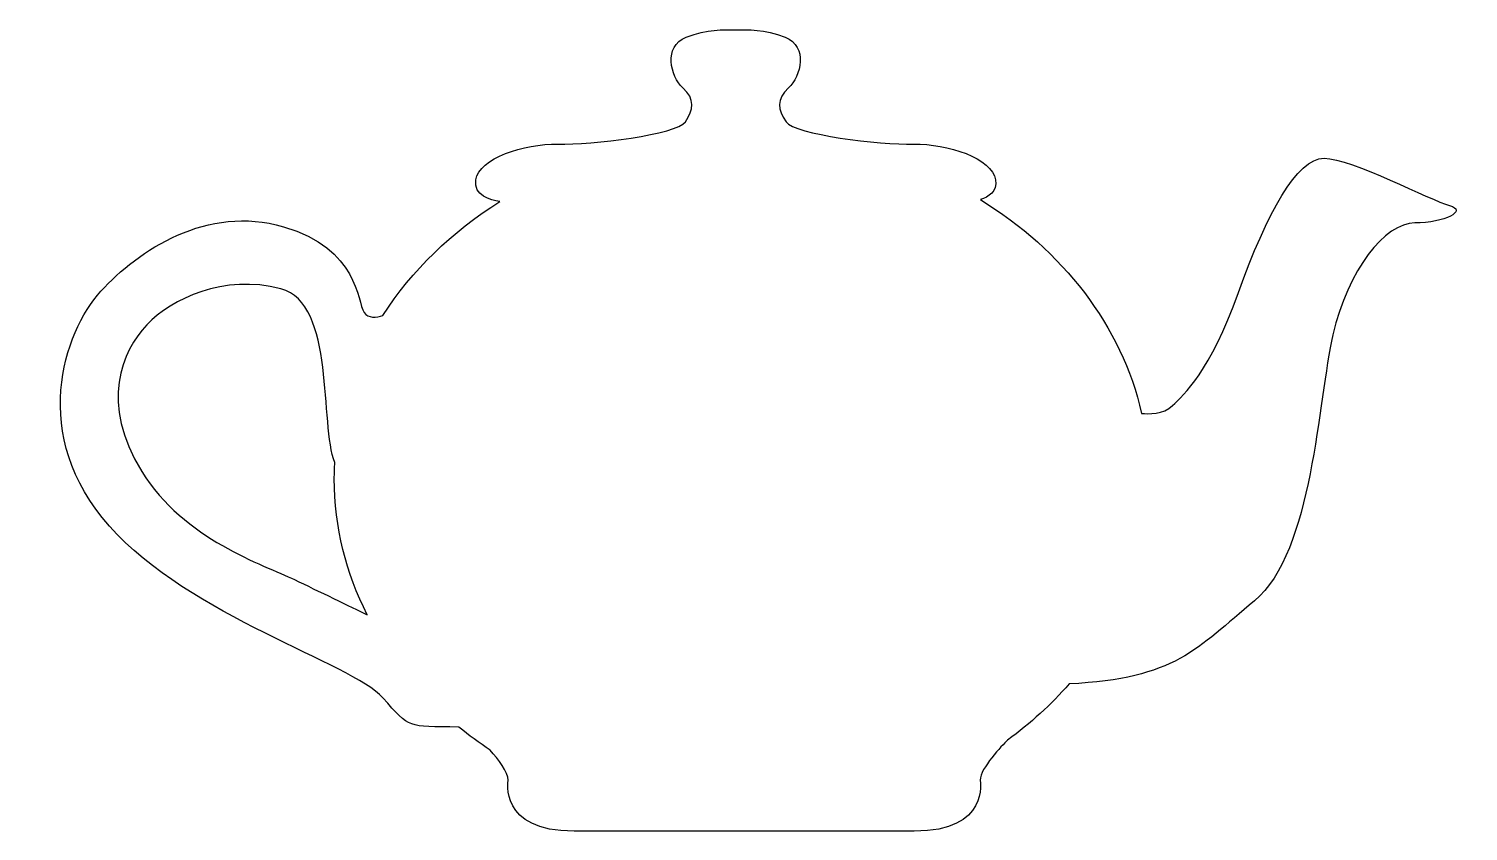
# Model space of a CAD drawing. Header units: centimetres. Extents: x -9.1 to 8.9, y -5 to 5.
import ezdxf

# ---------------------------------------------------------------- set-up
doc = ezdxf.new("R2010")
doc.units = ezdxf.units.CM
doc.header["$MEASUREMENT"] = 0
doc.layers.add('Camada 1', color=7, linetype='Continuous')

msp = doc.modelspace()

# ---------------------------------------------------------------- linework, layer by layer
at = {"layer": 'Camada 1'}
for points, knots in [([(8.63108, 2.80637), (8.39848, 2.86865), (7.40614, 3.39584), (7.06488, 3.39584), (7.06488, 3.39584), (6.72391, 3.39584), (6.35175, 2.71343), (5.99501, 1.7209), (5.99501, 1.7209), (5.63827, 0.72855), (5.31273, 0.4495), (5.17313, 0.3099), (5.17313, 0.3099), (5.06208, 0.19872), (4.86301, 0.20563), (4.78618, 0.21301), (4.78618, 0.21301), (4.53718, 1.30571), (3.79942, 2.25107), (2.77252, 2.87996), (2.77252, 2.87996), (2.8773, 2.91412), (2.98413, 2.98394), (2.96212, 3.12682), (2.96212, 3.12682), (2.92082, 3.39585), (2.36257, 3.58177), (1.93871, 3.57158), (1.93871, 3.57158), (1.51482, 3.56108), (0.45011, 3.69541), (0.34674, 3.85061), (0.34674, 3.85061), (0.24326, 4.0055), (0.22265, 4.12967), (0.3777, 4.2745), (0.3777, 4.2745), (0.53283, 4.4192), (0.62577, 4.79136), (0.33635, 4.90503), (0.33635, 4.90503), (0.06592, 5.01129), (-0.12331, 5.00012), (-0.28195, 4.99816), (-0.28195, 4.99816), (-0.44051, 5.00014), (-0.6298, 5.01131), (-0.90031, 4.90503), (-0.90031, 4.90503), (-1.18971, 4.79136), (-1.09666, 4.4192), (-0.94161, 4.2745), (-0.94161, 4.2745), (-0.78659, 4.12964), (-0.8072, 4.0055), (-0.9106, 3.85061), (-0.9106, 3.85061), (-1.01397, 3.69541), (-2.07874, 3.56105), (-2.50265, 3.57158), (-2.50265, 3.57158), (-2.92649, 3.58177), (-3.48473, 3.39584), (-3.52603, 3.12682), (-3.52603, 3.12682), (-3.55617, 2.93119), (-3.34503, 2.87258), (-3.22811, 2.85515), (-3.22811, 2.85515), (-3.82906, 2.47955), (-4.32878, 1.99454), (-4.68599, 1.43513), (-4.68599, 1.43513), (-4.76812, 1.40851), (-4.87051, 1.39637), (-4.92168, 1.47291), (-4.92168, 1.47291), (-5.01465, 1.6125), (-4.98367, 2.26372), (-5.92953, 2.54278), (-5.92953, 2.54278), (-6.87555, 2.82199), (-7.74383, 2.24814), (-8.20902, 1.73652), (-8.20902, 1.73652), (-8.67424, 1.22492), (-9.10842, -0.06241), (-8.10054, -1.19416), (-8.10054, -1.19416), (-7.0925, -2.32613), (-5.0767, -2.89985), (-4.68908, -3.33408), (-4.68908, -3.33408), (-4.33565, -3.72992), (-4.39425, -3.6877), (-3.73788, -3.70053), (-3.73788, -3.70053), (-3.61363, -3.80187), (-3.48346, -3.89809), (-3.34749, -3.98842), (-3.34749, -3.98842), (-3.24592, -4.10341), (-3.12289, -4.26369), (-3.12289, -4.36389), (-3.12289, -4.36389), (-3.12289, -4.36389), (-3.2469, -4.99945), (-2.30101, -4.99945), (-2.30101, -4.99945), (-1.44474, -4.99945), (-0.38514, -4.99945), (-0.19207, -4.99945), (-0.19207, -4.99945), (-0.17186, -4.99945), (-0.16109, -4.99945), (-0.16109, -4.99945), (-0.16109, -4.99945), (0.03198, -4.99945), (1.09155, -4.99945), (1.94782, -4.99945), (1.94782, -4.99945), (2.89371, -4.99945), (2.7697, -4.36389), (2.7697, -4.36389), (2.7697, -4.36389), (2.7697, -4.21392), (3.04497, -3.92997), (3.11183, -3.86325), (3.11183, -3.86325), (3.39808, -3.65468), (3.65663, -3.41915), (3.88193, -3.16195), (3.88193, -3.16195), (5.20739, -3.09628), (5.47279, -2.72523), (6.19656, -2.1246), (6.19656, -2.1246), (6.92549, -1.51989), (6.98743, 0.38762), (7.17367, 1.19372), (7.17367, 1.19372), (7.35957, 2.00014), (7.82489, 2.58942), (8.19708, 2.58942), (8.19708, 2.58942), (8.56898, 2.58941), (8.86378, 2.74446), (8.63108, 2.80637)], [0, 0, 0, 0, 0.02631579, 0.02631579, 0.02631579, 0.02631579, 0.05263158, 0.05263158, 0.05263158, 0.05263158, 0.07894737, 0.07894737, 0.07894737, 0.07894737, 0.10526316, 0.10526316, 0.10526316, 0.10526316, 0.13157895, 0.13157895, 0.13157895, 0.13157895, 0.15789474, 0.15789474, 0.15789474, 0.15789474, 0.18421053, 0.18421053, 0.18421053, 0.18421053, 0.21052632, 0.21052632, 0.21052632, 0.21052632, 0.23684211, 0.23684211, 0.23684211, 0.23684211, 0.26315789, 0.26315789, 0.26315789, 0.26315789, 0.28947368, 0.28947368, 0.28947368, 0.28947368, 0.31578947, 0.31578947, 0.31578947, 0.31578947, 0.34210526, 0.34210526, 0.34210526, 0.34210526, 0.36842105, 0.36842105, 0.36842105, 0.36842105, 0.39473684, 0.39473684, 0.39473684, 0.39473684, 0.42105263, 0.42105263, 0.42105263, 0.42105263, 0.44736842, 0.44736842, 0.44736842, 0.44736842, 0.47368421, 0.47368421, 0.47368421, 0.47368421, 0.5, 0.5, 0.5, 0.5, 0.52631579, 0.52631579, 0.52631579, 0.52631579, 0.55263158, 0.55263158, 0.55263158, 0.55263158, 0.57894737, 0.57894737, 0.57894737, 0.57894737, 0.60526316, 0.60526316, 0.60526316, 0.60526316, 0.63157895, 0.63157895, 0.63157895, 0.63157895, 0.65789474, 0.65789474, 0.65789474, 0.65789474, 0.68421053, 0.68421053, 0.68421053, 0.68421053, 0.71052632, 0.71052632, 0.71052632, 0.71052632, 0.73684211, 0.73684211, 0.73684211, 0.73684211, 0.76315789, 0.76315789, 0.76315789, 0.76315789, 0.78947368, 0.78947368, 0.78947368, 0.78947368, 0.81578947, 0.81578947, 0.81578947, 0.81578947, 0.84210526, 0.84210526, 0.84210526, 0.84210526, 0.86842105, 0.86842105, 0.86842105, 0.86842105, 0.89473684, 0.89473684, 0.89473684, 0.89473684, 0.92105263, 0.92105263, 0.92105263, 0.92105263, 0.94736842, 0.94736842, 0.94736842, 0.94736842, 1, 1, 1, 1]), ([(-7.69734, -0.51193), (-8.22455, 0.34095), (-7.94541, 0.99217), (-7.63535, 1.31785), (-7.63535, 1.31785), (-7.32518, 1.64339), (-6.67388, 1.95362), (-5.96067, 1.76756), (-5.96067, 1.76756), (-5.27521, 1.58868), (-5.47738, 0.06436), (-5.28794, -0.39861), (-5.28794, -0.39861), (-5.29172, -0.46711), (-5.29387, -0.53577), (-5.29387, -0.60491), (-5.29387, -0.60491), (-5.29387, -1.20721), (-5.14726, -1.78019), (-4.88302, -2.30052), (-4.88302, -2.30052), (-5.08455, -2.20249), (-5.50442, -1.99815), (-5.79004, -1.86102), (-5.79004, -1.86102), (-6.1777, -1.67491), (-7.17005, -1.36487), (-7.69734, -0.51193)], [0, 0, 0, 0, 0.125, 0.125, 0.125, 0.125, 0.25, 0.25, 0.25, 0.25, 0.375, 0.375, 0.375, 0.375, 0.5, 0.5, 0.5, 0.5, 0.625, 0.625, 0.625, 0.625, 0.75, 0.75, 0.75, 0.75, 1, 1, 1, 1])]:
    msp.add_open_spline(points, degree=3, knots=knots, dxfattribs=at)

doc.saveas('drawing.dxf')
